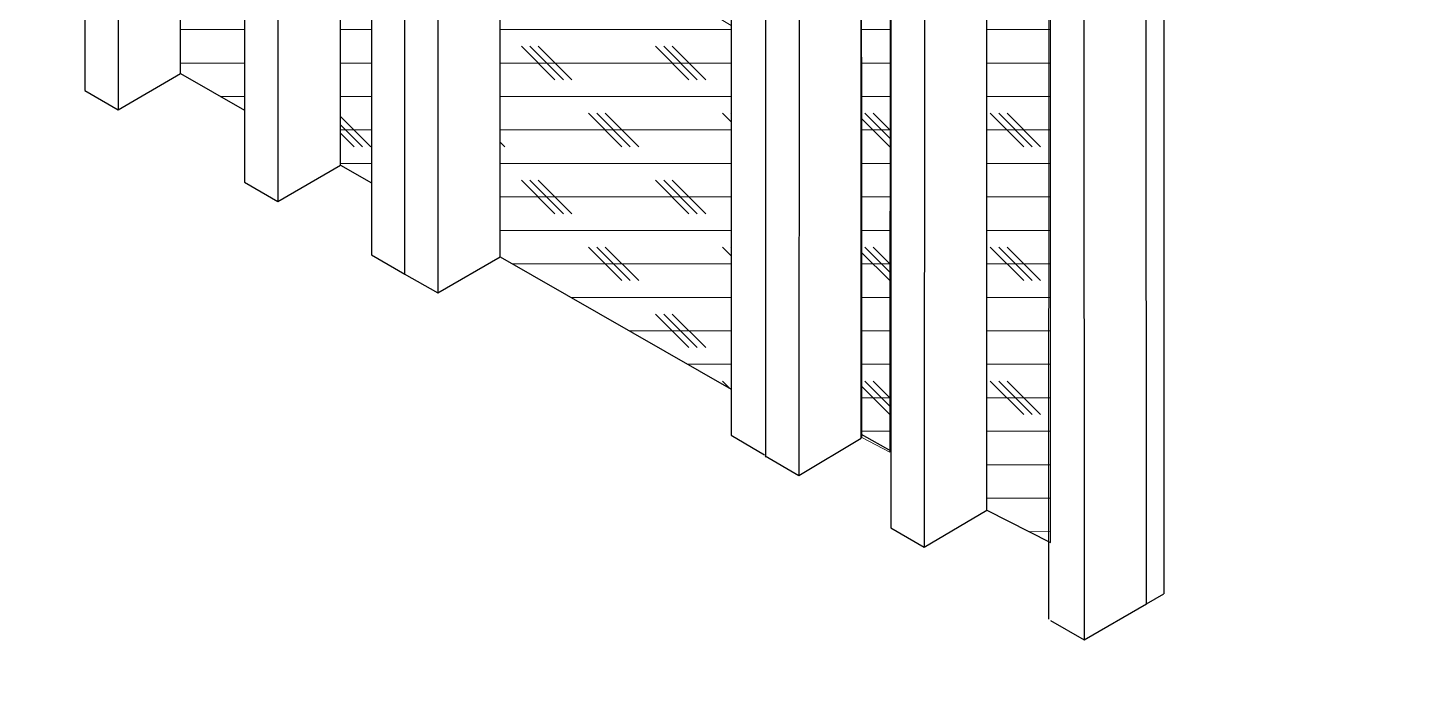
# Model space of a CAD drawing. Header units: inches. Extents: x -20.7 to 76.3, y -55.2 to 19.1.
# Drawn here: x 45.63 to 50.76, y -41.09 to -38.61 of the extents above; entities that cross this region are included whole.
import ezdxf

# ---------------------------------------------------------------- set-up
doc = ezdxf.new("R2010")
doc.units = ezdxf.units.IN
doc.header["$MEASUREMENT"] = 0
for name, color, linetype, lineweight in [('.ATI-HATCH', 7, 'Continuous', 0), ('G-ANNO-TTLB', 7, 'Continuous', 0), ('TYVEK', 7, 'Continuous', 0)]:
    doc.layers.add(name, color=color, linetype=linetype, lineweight=lineweight)

# ---------------------------------------------------------------- blocks, each defined once
blk = doc.blocks.new('Block_381')
at = {"layer": 'TYVEK', "color": 33, "lineweight": 25, "true_color": 0xcc9966}
for points in [[(46.9112, -36.5073)], [(46.9112, -39.3488)]]:
    blk.add_lwpolyline(points, dxfattribs=at)
blk = doc.blocks.new('Block_382')
at = {"layer": 'TYVEK', "color": 33, "lineweight": 25, "true_color": 0xcc9966}
for points in [[(46.9102, -36.6137)], [(46.9102, -39.4552)]]:
    blk.add_lwpolyline(points, dxfattribs=at)
blk = doc.blocks.new('Block_678')
at = {"layer": '.ATI-HATCH'}
for points, knots in [([(48.7391, -34.4487), (48.7391, -34.4487), (49.0828, -34.6458), (49.0828, -34.6458), (49.0828, -34.6458), (48.8494, -34.7808), (48.8494, -34.7808), (48.8494, -34.7808), (48.8464, -40.1913), (48.8464, -40.1913), (48.8464, -40.1913), (48.7418, -40.1367), (48.7418, -40.1367), (48.7418, -40.1367), (48.7391, -34.4487), (48.7391, -34.4487)], [0, 0, 0, 0, 1, 1, 1, 2, 2, 2, 3, 3, 3, 4, 4, 4, 5, 5, 5, 5]), ([(49.2078, -34.7175), (49.2078, -34.7175), (49.6769, -34.9865), (49.6769, -34.9865), (49.6769, -34.9865), (49.4435, -35.1216), (49.4435, -35.1216), (49.4435, -35.1216), (49.4461, -35.123), (49.4461, -35.123), (49.4461, -35.123), (49.4461, -40.5295), (49.4461, -40.5295), (49.4461, -40.5295), (49.2078, -40.4083), (49.2078, -40.4083), (49.2078, -40.4083), (49.2078, -34.7175), (49.2078, -34.7175)], [0, 0, 0, 0, 1, 1, 1, 2, 2, 2, 3, 3, 3, 4, 4, 4, 5, 5, 5, 6, 6, 6, 6]), ([(46.794, -36.6377), (46.794, -36.6377), (46.9102, -36.6137), (46.9102, -36.6137), (46.9102, -36.6137), (46.9102, -39.1863), (46.9102, -39.1863), (46.9102, -39.1863), (46.7944, -39.1199), (46.7944, -39.1199), (46.7944, -39.1199), (46.7944, -37.1309), (46.7944, -37.1309), (46.7944, -37.1309), (46.794, -36.6377), (46.794, -36.6377)], [0, 0, 0, 0, 1, 1, 1, 2, 2, 2, 3, 3, 3, 4, 4, 4, 5, 5, 5, 5]), ([(46.1977, -36.9521), (46.1977, -36.9521), (46.2449, -36.9824), (46.2449, -36.9824), (46.2449, -36.9824), (46.2703, -36.9532), (46.2703, -36.9532), (46.2703, -36.9532), (46.1977, -36.8888), (46.1977, -36.8888), (46.1977, -36.8888), (46.1977, -36.7887), (46.1977, -36.7887), (46.1977, -36.7887), (46.1977, -36.761), (46.1977, -36.761), (46.1977, -36.761), (46.436, -36.7117), (46.436, -36.7117), (46.436, -36.7117), (46.436, -38.9143), (46.436, -38.9143), (46.436, -38.9143), (46.1977, -38.7777), (46.1977, -38.7777), (46.1977, -38.7777), (46.1977, -36.9521), (46.1977, -36.9521)], [0, 0, 0, 0, 1, 1, 1, 2, 2, 2, 3, 3, 3, 4, 4, 4, 5, 5, 5, 6, 6, 6, 7, 7, 7, 8, 8, 8, 9, 9, 9, 9]), ([(48.2528, -38.5977), (48.2528, -38.5977), (47.391, -38.0755), (47.391, -38.0755), (47.391, -38.0755), (47.391, -39.4621), (47.391, -39.4621), (47.391, -39.4621), (48.2528, -39.9563), (48.2528, -39.9563), (48.2528, -39.9563), (48.2528, -38.5977), (48.2528, -38.5977)], [0, 0, 0, 0, 1, 1, 1, 2, 2, 2, 3, 3, 3, 4, 4, 4, 4])]:
    blk.add_open_spline(points, degree=3, knots=knots, dxfattribs=at)
at = {"layer": '.ATI-HATCH', "color": 8, "lineweight": 0, "true_color": 0x808080}
for points in [[(46.1977, -38.6133), (46.1977, -38.6133), (46.436, -38.6133), (46.436, -38.6133)], [(46.7944, -38.6133), (46.7944, -38.6133), (46.9102, -38.6133), (46.9102, -38.6133)], [(47.391, -38.6133), (47.391, -38.6133), (48.2528, -38.6133), (48.2528, -38.6133)], [(48.7391, -38.6133), (48.7391, -38.6133), (48.8494, -38.6133), (48.8494, -38.6133)], [(49.2078, -38.6133), (49.2078, -38.6133), (49.4461, -38.6133), (49.4461, -38.6133)], [(47.5955, -38.8009), (47.5955, -38.8009), (47.4705, -38.6758), (47.4705, -38.6758)], [(47.6268, -38.8009), (47.6268, -38.8009), (47.5017, -38.6758), (47.5017, -38.6758)], [(47.658, -38.8009), (47.658, -38.8009), (47.533, -38.6758), (47.533, -38.6758)], [(48.0957, -38.8009), (48.0957, -38.8009), (47.9706, -38.6758), (47.9706, -38.6758)], [(48.1269, -38.8009), (48.1269, -38.8009), (48.0019, -38.6758), (48.0019, -38.6758)], [(48.1582, -38.8009), (48.1582, -38.8009), (48.0331, -38.6758), (48.0331, -38.6758)], [(46.1977, -38.7384), (46.1977, -38.7384), (46.436, -38.7384), (46.436, -38.7384)], [(46.7944, -38.7384), (46.7944, -38.7384), (46.9102, -38.7384), (46.9102, -38.7384)], [(47.391, -38.7384), (47.391, -38.7384), (48.2528, -38.7384), (48.2528, -38.7384)], [(48.7391, -38.7384), (48.7391, -38.7384), (48.8494, -38.7384), (48.8494, -38.7384)], [(49.2078, -38.7384), (49.2078, -38.7384), (49.4461, -38.7384), (49.4461, -38.7384)], [(46.3472, -38.8634), (46.3472, -38.8634), (46.436, -38.8634), (46.436, -38.8634)], [(46.7944, -38.8634), (46.7944, -38.8634), (46.9102, -38.8634), (46.9102, -38.8634)], [(47.391, -38.8634), (47.391, -38.8634), (48.2528, -38.8634), (48.2528, -38.8634)], [(48.7391, -38.8634), (48.7391, -38.8634), (48.8494, -38.8634), (48.8494, -38.8634)], [(49.2078, -38.8634), (49.2078, -38.8634), (49.4461, -38.8634), (49.4461, -38.8634)], [(46.9078, -39.051), (46.9078, -39.051), (46.7944, -38.9375), (46.7944, -38.9375)], [(46.8765, -39.051), (46.8765, -39.051), (46.7944, -38.9688), (46.7944, -38.9688)], [(47.8456, -39.051), (47.8456, -39.051), (47.7205, -38.9259), (47.7205, -38.9259)], [(47.8768, -39.051), (47.8768, -39.051), (47.7518, -38.9259), (47.7518, -38.9259)], [(47.9081, -39.051), (47.9081, -39.051), (47.7831, -38.9259), (47.7831, -38.9259)], [(48.2528, -38.958), (48.2528, -38.958), (48.2207, -38.9259), (48.2207, -38.9259)], [(48.2528, -38.9268), (48.2528, -38.9268), (48.252, -38.9259), (48.252, -38.9259)], [(48.8459, -39.051), (48.8459, -39.051), (48.7391, -38.9442), (48.7391, -38.9442)], [(48.8494, -39.0232), (48.8494, -39.0232), (48.7521, -38.9259), (48.7521, -38.9259)], [(48.8494, -38.992), (48.8494, -38.992), (48.7834, -38.9259), (48.7834, -38.9259)], [(49.346, -39.051), (49.346, -39.051), (49.221, -38.9259), (49.221, -38.9259)], [(49.3773, -39.051), (49.3773, -39.051), (49.2523, -38.9259), (49.2523, -38.9259)], [(49.4086, -39.051), (49.4086, -39.051), (49.2835, -38.9259), (49.2835, -38.9259)], [(46.7944, -38.9884), (46.7944, -38.9884), (46.9102, -38.9884), (46.9102, -38.9884)], [(46.8453, -39.051), (46.8453, -39.051), (46.7944, -39.0001), (46.7944, -39.0001)], [(47.391, -38.9884), (47.391, -38.9884), (48.2528, -38.9884), (48.2528, -38.9884)], [(48.7391, -38.9884), (48.7391, -38.9884), (48.8494, -38.9884), (48.8494, -38.9884)], [(49.2078, -38.9884), (49.2078, -38.9884), (49.4461, -38.9884), (49.4461, -38.9884)], [(47.4079, -39.051), (47.4079, -39.051), (47.391, -39.034), (47.391, -39.034)], [(46.7944, -39.1135), (46.7944, -39.1135), (46.9102, -39.1135), (46.9102, -39.1135)], [(47.391, -39.1135), (47.391, -39.1135), (48.2528, -39.1135), (48.2528, -39.1135)], [(48.7391, -39.1135), (48.7391, -39.1135), (48.8494, -39.1135), (48.8494, -39.1135)], [(49.2078, -39.1135), (49.2078, -39.1135), (49.4461, -39.1135), (49.4461, -39.1135)], [(47.5955, -39.301), (47.5955, -39.301), (47.4705, -39.176), (47.4705, -39.176)], [(47.6268, -39.301), (47.6268, -39.301), (47.5017, -39.176), (47.5017, -39.176)], [(47.658, -39.301), (47.658, -39.301), (47.533, -39.176), (47.533, -39.176)], [(48.0957, -39.301), (48.0957, -39.301), (47.9706, -39.176), (47.9706, -39.176)], [(48.1269, -39.301), (48.1269, -39.301), (48.0019, -39.176), (48.0019, -39.176)], [(48.1582, -39.301), (48.1582, -39.301), (48.0331, -39.176), (48.0331, -39.176)], [(47.391, -39.2385), (47.391, -39.2385), (48.2528, -39.2385), (48.2528, -39.2385)], [(48.7391, -39.2385), (48.7391, -39.2385), (48.8494, -39.2385), (48.8494, -39.2385)], [(49.2078, -39.2385), (49.2078, -39.2385), (49.4461, -39.2385), (49.4461, -39.2385)], [(47.391, -39.3635), (47.391, -39.3635), (48.2528, -39.3635), (48.2528, -39.3635)], [(48.7391, -39.3635), (48.7391, -39.3635), (48.8494, -39.3635), (48.8494, -39.3635)], [(49.2078, -39.3635), (49.2078, -39.3635), (49.4461, -39.3635), (49.4461, -39.3635)], [(47.8456, -39.5511), (47.8456, -39.5511), (47.7205, -39.4261), (47.7205, -39.4261)], [(47.8768, -39.5511), (47.8768, -39.5511), (47.7518, -39.4261), (47.7518, -39.4261)], [(47.9081, -39.5511), (47.9081, -39.5511), (47.7831, -39.4261), (47.7831, -39.4261)], [(48.2528, -39.4582), (48.2528, -39.4582), (48.2207, -39.4261), (48.2207, -39.4261)], [(48.2528, -39.4269), (48.2528, -39.4269), (48.252, -39.4261), (48.252, -39.4261)], [(48.8494, -39.5234), (48.8494, -39.5234), (48.7521, -39.4261), (48.7521, -39.4261)], [(48.8494, -39.4921), (48.8494, -39.4921), (48.7834, -39.4261), (48.7834, -39.4261)], [(49.346, -39.5511), (49.346, -39.5511), (49.221, -39.4261), (49.221, -39.4261)], [(49.3773, -39.5511), (49.3773, -39.5511), (49.2523, -39.4261), (49.2523, -39.4261)], [(49.4086, -39.5511), (49.4086, -39.5511), (49.2835, -39.4261), (49.2835, -39.4261)], [(48.8459, -39.5511), (48.8459, -39.5511), (48.7391, -39.4444), (48.7391, -39.4444)], [(47.4373, -39.4886), (47.4373, -39.4886), (48.2528, -39.4886), (48.2528, -39.4886)], [(48.7391, -39.4886), (48.7391, -39.4886), (48.8494, -39.4886), (48.8494, -39.4886)], [(49.2078, -39.4886), (49.2078, -39.4886), (49.4461, -39.4886), (49.4461, -39.4886)], [(47.6553, -39.6136), (47.6553, -39.6136), (48.2528, -39.6136), (48.2528, -39.6136)], [(48.7391, -39.6136), (48.7391, -39.6136), (48.8494, -39.6136), (48.8494, -39.6136)], [(49.2078, -39.6136), (49.2078, -39.6136), (49.4461, -39.6136), (49.4461, -39.6136)], [(48.0957, -39.8012), (48.0957, -39.8012), (47.9706, -39.6761), (47.9706, -39.6761)], [(48.1269, -39.8012), (48.1269, -39.8012), (48.0019, -39.6761), (48.0019, -39.6761)], [(48.1582, -39.8012), (48.1582, -39.8012), (48.0331, -39.6761), (48.0331, -39.6761)], [(47.8733, -39.7387), (47.8733, -39.7387), (48.2528, -39.7387), (48.2528, -39.7387)], [(48.7391, -39.7387), (48.7391, -39.7387), (48.8494, -39.7387), (48.8494, -39.7387)], [(49.2078, -39.7387), (49.2078, -39.7387), (49.4461, -39.7387), (49.4461, -39.7387)], [(48.0913, -39.8637), (48.0913, -39.8637), (48.2528, -39.8637), (48.2528, -39.8637)], [(48.7391, -39.8637), (48.7391, -39.8637), (48.8494, -39.8637), (48.8494, -39.8637)], [(49.2078, -39.8637), (49.2078, -39.8637), (49.4461, -39.8637), (49.4461, -39.8637)], [(48.248, -39.9536), (48.248, -39.9536), (48.2207, -39.9262), (48.2207, -39.9262)], [(48.2528, -39.9271), (48.2528, -39.9271), (48.252, -39.9262), (48.252, -39.9262)], [(48.8459, -40.0513), (48.8459, -40.0513), (48.7391, -39.9445), (48.7391, -39.9445)], [(48.8494, -40.0235), (48.8494, -40.0235), (48.7521, -39.9262), (48.7521, -39.9262)], [(48.8494, -39.9923), (48.8494, -39.9923), (48.7834, -39.9262), (48.7834, -39.9262)], [(49.346, -40.0513), (49.346, -40.0513), (49.221, -39.9262), (49.221, -39.9262)], [(49.3773, -40.0513), (49.3773, -40.0513), (49.2523, -39.9262), (49.2523, -39.9262)], [(49.4086, -40.0513), (49.4086, -40.0513), (49.2835, -39.9262), (49.2835, -39.9262)], [(48.7391, -39.9887), (48.7391, -39.9887), (48.8494, -39.9887), (48.8494, -39.9887)], [(49.2078, -39.9887), (49.2078, -39.9887), (49.4461, -39.9887), (49.4461, -39.9887)], [(48.7391, -40.1138), (48.7391, -40.1138), (48.8494, -40.1138), (48.8494, -40.1138)], [(49.2078, -40.1138), (49.2078, -40.1138), (49.4461, -40.1138), (49.4461, -40.1138)], [(49.2078, -40.2388), (49.2078, -40.2388), (49.4461, -40.2388), (49.4461, -40.2388)], [(49.2078, -40.3638), (49.2078, -40.3638), (49.4461, -40.3638), (49.4461, -40.3638)], [(49.3691, -40.4883), (49.3691, -40.4883), (49.4461, -40.4889), (49.4461, -40.4889)]]:
    blk.add_open_spline(points, degree=3, dxfattribs=at)

msp = doc.modelspace()

# ---------------------------------------------------------------- hatches: boundary and pattern name
at = {"layer": 'G-ANNO-TTLB', "true_color": 0xff00ff, "transparency": 33554687}
h = msp.add_hatch(color=6, dxfattribs=at)
edge = h.paths.add_edge_path()
edge.add_spline(control_points=[(71.8573, -54.9456), (71.8573, -54.9456), (31.1572, -54.9456), (31.1572, -54.9456), (31.1572, -54.9456), (31.1572, -20.8103), (31.1572, -20.8103), (31.1572, -20.8103), (71.8573, -20.8103), (71.8573, -20.8103), (71.8573, -20.8103), (71.8573, -54.9456), (71.8573, -54.9456)], knot_values=[0, 0, 0, 0, 1, 1, 1, 2, 2, 2, 3, 3, 3, 4, 4, 4, 4], degree=3, periodic=0)
edge = h.paths.add_edge_path()
edge.add_spline(control_points=[(31.2823, -20.9353), (31.2823, -20.9353), (31.2823, -54.8205), (31.2823, -54.8205), (31.2823, -54.8205), (71.7322, -54.8205), (71.7322, -54.8205), (71.7322, -54.8205), (71.7322, -20.9353), (71.7322, -20.9353), (71.7322, -20.9353), (31.2823, -20.9353), (31.2823, -20.9353)], knot_values=[0, 0, 0, 0, 1, 1, 1, 2, 2, 2, 3, 3, 3, 4, 4, 4, 4], degree=3, periodic=0)
edge.add_line((31.2823, -20.9353), (31.2823, -20.9353))

# ---------------------------------------------------------------- linework, layer by layer
at = {"layer": 'G-ANNO-TTLB'}
for points in [[(71.8573, -54.9456), (71.8573, -54.9456), (31.1572, -54.9456), (31.1572, -54.9456), (31.1572, -54.9456), (31.1572, -20.8103), (31.1572, -20.8103), (31.1572, -20.8103), (71.8573, -20.8103), (71.8573, -20.8103), (71.8573, -20.8103), (71.8573, -54.9456), (71.8573, -54.9456)], [(31.2823, -20.9353), (31.2823, -20.9353), (31.2823, -54.8205), (31.2823, -54.8205), (31.2823, -54.8205), (71.7322, -54.8205), (71.7322, -54.8205), (71.7322, -54.8205), (71.7322, -20.9353), (71.7322, -20.9353), (71.7322, -20.9353), (31.2823, -20.9353), (31.2823, -20.9353)]]:
    msp.add_open_spline(points, degree=3, knots=[0, 0, 0, 0, 1, 1, 1, 2, 2, 2, 3, 3, 3, 4, 4, 4, 4], dxfattribs=at)
at = {"layer": 'TYVEK', "color": 33, "lineweight": 25, "true_color": 0xcc9966}
for p, q in [((47.1577, -33.8105), (47.1577, -39.5971)), ((48.2528, -34.4386), (48.2528, -40.1289)), ((48.7391, -40.1394), (48.7391, -34.4487)), ((48.5087, -34.5854), (48.5058, -40.2785)), ((49.2078, -40.4083), (49.2078, -34.7175)), ((48.8494, -34.7808), (48.8494, -40.4748)), ((48.9774, -34.8525), (48.9745, -40.5473)), ((49.8045, -40.7582), (49.8019, -35.0582)), ((49.4417, -35.1209), (49.4388, -40.8155)), ((49.5685, -35.1933), (49.5711, -40.8932)), ((46.9102, -36.6137), (46.9102, -39.4552)), ((45.8394, -36.704), (45.8394, -38.841)), ((45.8394, -36.704), (45.8394, -38.841)), ((46.436, -36.7117), (46.436, -39.1832)), ((46.5599, -36.6861), (46.561, -39.2549)), ((45.9644, -36.8957), (45.9644, -38.9127)), ((46.1977, -38.7777), (46.1977, -36.9521)), ((46.7944, -39.1199), (46.7944, -37.1309)), ((47.0336, -37.5318), (47.0336, -39.5254)), ((47.391, -39.4621), (47.391, -38.0755)), ((48.3817, -38.3488), (48.3817, -40.2108)), ((45.9644, -38.9127), (46.1977, -38.7777)), ((45.8394, -38.841), (45.9644, -38.9127)), ((46.561, -39.2549), (46.7944, -39.1199)), ((46.436, -39.1832), (46.561, -39.2549)), ((46.9102, -39.4552), (47.0352, -39.5269)), ((47.1577, -39.5971), (47.391, -39.4621)), ((47.0326, -39.5254), (47.1577, -39.5971)), ((48.2528, -40.1289), (48.3778, -40.2014)), ((48.5058, -40.2785), (48.7391, -40.1394)), ((48.3807, -40.206), (48.5058, -40.2785)), ((48.9745, -40.5473), (49.2078, -40.4083)), ((48.8494, -40.4748), (48.9745, -40.5473)), ((49.5711, -40.8932), (49.8045, -40.7582)), ((49.4461, -40.8207), (49.5711, -40.8932))]:
    msp.add_line(p, q, dxfattribs=at)
at = {"layer": 'TYVEK', "color": 18, "lineweight": 25, "true_color": 0x000000}
msp.add_line((49.8687, -35.0196), (49.8687, -40.721), dxfattribs=at)
at = {"layer": 'TYVEK', "color": 2, "lineweight": 25, "true_color": 0xffff00}
for p, q in [((46.1977, -38.7777), (46.436, -38.9143)), ((46.7944, -39.1199), (46.9102, -39.1863)), ((47.391, -39.4621), (48.2528, -39.9563)), ((48.7391, -40.124), (48.8494, -40.1873)), ((49.2078, -40.4083), (49.4461, -40.5295)), ((49.8045, -40.7582), (49.8687, -40.721))]:
    msp.add_line(p, q, dxfattribs=at)

# ---------------------------------------------------------------- block references
at = {"layer": '.ATI-HATCH'}
msp.add_blockref('Block_678', (0, 0), dxfattribs=at)
at = {"layer": 'TYVEK'}
for name in ['Block_381', 'Block_382']:
    msp.add_blockref(name, (0, 0), dxfattribs=at)

doc.saveas('drawing.dxf')
